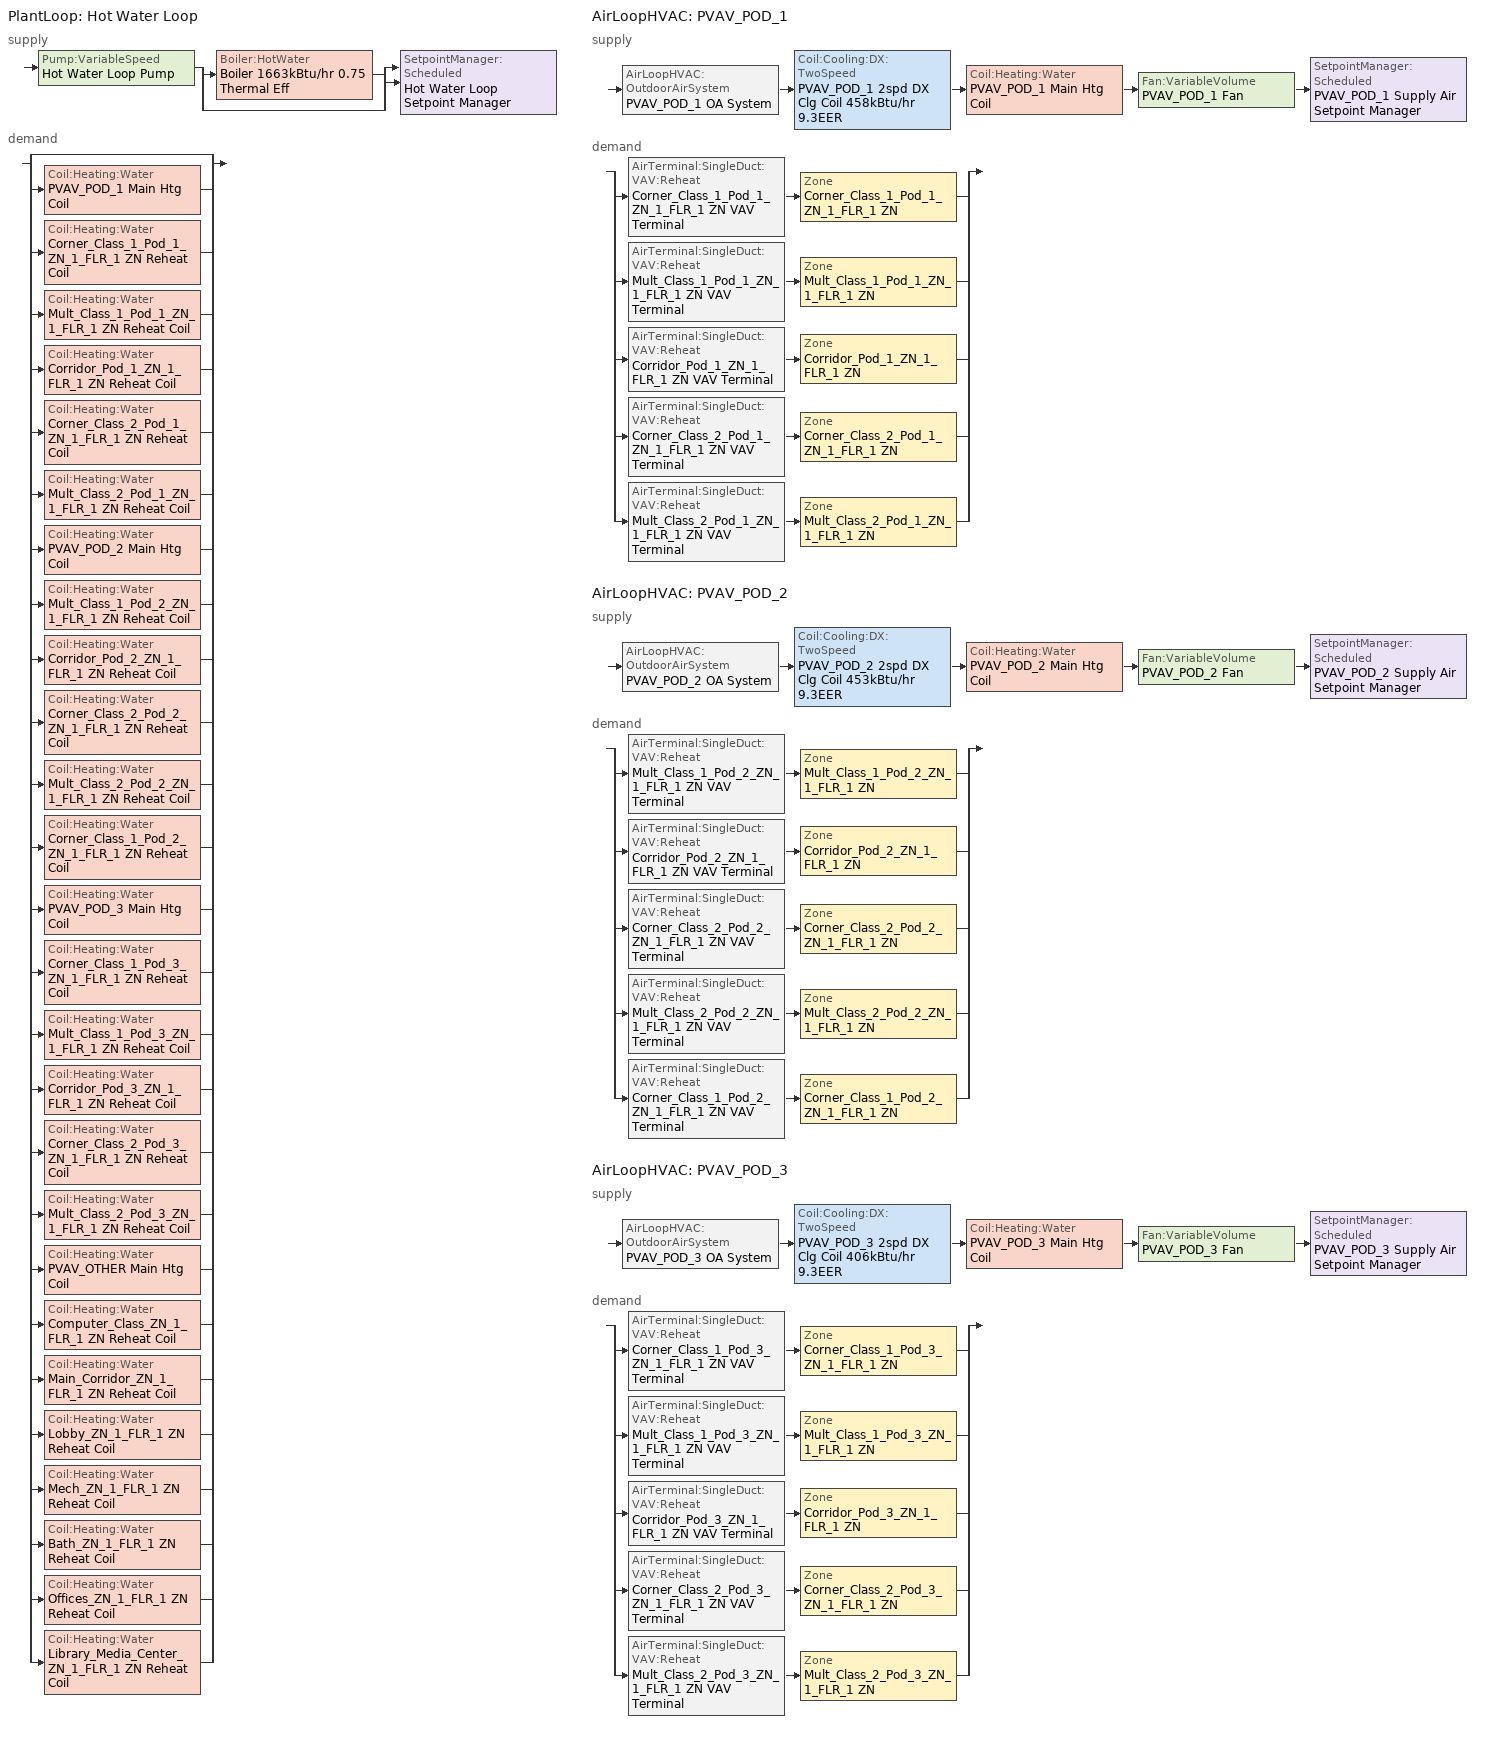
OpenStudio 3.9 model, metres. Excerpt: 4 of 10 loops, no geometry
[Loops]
PlantLoop 'Hot Water Loop'
 supply: Pump:VariableSpeed 'Hot Water Loop Pump' > split
  | Boiler:HotWater 'Boiler 1663kBtu/hr 0.75 Thermal Eff'
  | bypass
  join > SetpointManager:Scheduled 'Hot Water Loop Setpoint Manager'
 demand: split
  | bypass
  | Coil:Heating:Water 'PVAV_POD_1 Main Htg Coil'
  | Coil:Heating:Water 'Corner_Class_1_Pod_1_ZN_1_FLR_1 ZN Reheat Coil'
  | Coil:Heating:Water 'Mult_Class_1_Pod_1_ZN_1_FLR_1 ZN Reheat Coil'
  | Coil:Heating:Water 'Corridor_Pod_1_ZN_1_FLR_1 ZN Reheat Coil'
  | Coil:Heating:Water 'Corner_Class_2_Pod_1_ZN_1_FLR_1 ZN Reheat Coil'
  | Coil:Heating:Water 'Mult_Class_2_Pod_1_ZN_1_FLR_1 ZN Reheat Coil'
  | Coil:Heating:Water 'PVAV_POD_2 Main Htg Coil'
  | Coil:Heating:Water 'Mult_Class_1_Pod_2_ZN_1_FLR_1 ZN Reheat Coil'
  | Coil:Heating:Water 'Corridor_Pod_2_ZN_1_FLR_1 ZN Reheat Coil'
  | Coil:Heating:Water 'Corner_Class_2_Pod_2_ZN_1_FLR_1 ZN Reheat Coil'
  | Coil:Heating:Water 'Mult_Class_2_Pod_2_ZN_1_FLR_1 ZN Reheat Coil'
  | Coil:Heating:Water 'Corner_Class_1_Pod_2_ZN_1_FLR_1 ZN Reheat Coil'
  | Coil:Heating:Water 'PVAV_POD_3 Main Htg Coil'
  | Coil:Heating:Water 'Corner_Class_1_Pod_3_ZN_1_FLR_1 ZN Reheat Coil'
  | Coil:Heating:Water 'Mult_Class_1_Pod_3_ZN_1_FLR_1 ZN Reheat Coil'
  | Coil:Heating:Water 'Corridor_Pod_3_ZN_1_FLR_1 ZN Reheat Coil'
  | Coil:Heating:Water 'Corner_Class_2_Pod_3_ZN_1_FLR_1 ZN Reheat Coil'
  | Coil:Heating:Water 'Mult_Class_2_Pod_3_ZN_1_FLR_1 ZN Reheat Coil'
  | Coil:Heating:Water 'PVAV_OTHER Main Htg Coil'
  | Coil:Heating:Water 'Computer_Class_ZN_1_FLR_1 ZN Reheat Coil'
  | Coil:Heating:Water 'Main_Corridor_ZN_1_FLR_1 ZN Reheat Coil'
  | Coil:Heating:Water 'Lobby_ZN_1_FLR_1 ZN Reheat Coil'
  | Coil:Heating:Water 'Mech_ZN_1_FLR_1 ZN Reheat Coil'
  | Coil:Heating:Water 'Bath_ZN_1_FLR_1 ZN Reheat Coil'
  | Coil:Heating:Water 'Offices_ZN_1_FLR_1 ZN Reheat Coil'
  | Coil:Heating:Water 'Library_Media_Center_ZN_1_FLR_1 ZN Reheat Coil'
AirLoopHVAC 'PVAV_POD_1'
 supply: AirLoopHVAC:OutdoorAirSystem 'PVAV_POD_1 OA System' > Coil:Cooling:DX:TwoSpeed 'PVAV_POD_1 2spd DX Clg Coil 458kBtu/hr 9.3EER' > Coil:Heating:Water 'PVAV_POD_1 Main Htg Coil' > Fan:VariableVolume 'PVAV_POD_1 Fan' > SetpointManager:Scheduled 'PVAV_POD_1 Supply Air Setpoint Manager'
 demand: split
  | AirTerminal:SingleDuct:VAV:Reheat 'Corner_Class_1_Pod_1_ZN_1_FLR_1 ZN VAV Terminal' > Zone 'Corner_Class_1_Pod_1_ZN_1_FLR_1 ZN'
  | AirTerminal:SingleDuct:VAV:Reheat 'Mult_Class_1_Pod_1_ZN_1_FLR_1 ZN VAV Terminal' > Zone 'Mult_Class_1_Pod_1_ZN_1_FLR_1 ZN'
  | AirTerminal:SingleDuct:VAV:Reheat 'Corridor_Pod_1_ZN_1_FLR_1 ZN VAV Terminal' > Zone 'Corridor_Pod_1_ZN_1_FLR_1 ZN'
  | AirTerminal:SingleDuct:VAV:Reheat 'Corner_Class_2_Pod_1_ZN_1_FLR_1 ZN VAV Terminal' > Zone 'Corner_Class_2_Pod_1_ZN_1_FLR_1 ZN'
  | AirTerminal:SingleDuct:VAV:Reheat 'Mult_Class_2_Pod_1_ZN_1_FLR_1 ZN VAV Terminal' > Zone 'Mult_Class_2_Pod_1_ZN_1_FLR_1 ZN'
AirLoopHVAC 'PVAV_POD_2'
 supply: AirLoopHVAC:OutdoorAirSystem 'PVAV_POD_2 OA System' > Coil:Cooling:DX:TwoSpeed 'PVAV_POD_2 2spd DX Clg Coil 453kBtu/hr 9.3EER' > Coil:Heating:Water 'PVAV_POD_2 Main Htg Coil' > Fan:VariableVolume 'PVAV_POD_2 Fan' > SetpointManager:Scheduled 'PVAV_POD_2 Supply Air Setpoint Manager'
 demand: split
  | AirTerminal:SingleDuct:VAV:Reheat 'Mult_Class_1_Pod_2_ZN_1_FLR_1 ZN VAV Terminal' > Zone 'Mult_Class_1_Pod_2_ZN_1_FLR_1 ZN'
  | AirTerminal:SingleDuct:VAV:Reheat 'Corridor_Pod_2_ZN_1_FLR_1 ZN VAV Terminal' > Zone 'Corridor_Pod_2_ZN_1_FLR_1 ZN'
  | AirTerminal:SingleDuct:VAV:Reheat 'Corner_Class_2_Pod_2_ZN_1_FLR_1 ZN VAV Terminal' > Zone 'Corner_Class_2_Pod_2_ZN_1_FLR_1 ZN'
  | AirTerminal:SingleDuct:VAV:Reheat 'Mult_Class_2_Pod_2_ZN_1_FLR_1 ZN VAV Terminal' > Zone 'Mult_Class_2_Pod_2_ZN_1_FLR_1 ZN'
  | AirTerminal:SingleDuct:VAV:Reheat 'Corner_Class_1_Pod_2_ZN_1_FLR_1 ZN VAV Terminal' > Zone 'Corner_Class_1_Pod_2_ZN_1_FLR_1 ZN'
AirLoopHVAC 'PVAV_POD_3'
 supply: AirLoopHVAC:OutdoorAirSystem 'PVAV_POD_3 OA System' > Coil:Cooling:DX:TwoSpeed 'PVAV_POD_3 2spd DX Clg Coil 406kBtu/hr 9.3EER' > Coil:Heating:Water 'PVAV_POD_3 Main Htg Coil' > Fan:VariableVolume 'PVAV_POD_3 Fan' > SetpointManager:Scheduled 'PVAV_POD_3 Supply Air Setpoint Manager'
 demand: split
  | AirTerminal:SingleDuct:VAV:Reheat 'Corner_Class_1_Pod_3_ZN_1_FLR_1 ZN VAV Terminal' > Zone 'Corner_Class_1_Pod_3_ZN_1_FLR_1 ZN'
  | AirTerminal:SingleDuct:VAV:Reheat 'Mult_Class_1_Pod_3_ZN_1_FLR_1 ZN VAV Terminal' > Zone 'Mult_Class_1_Pod_3_ZN_1_FLR_1 ZN'
  | AirTerminal:SingleDuct:VAV:Reheat 'Corridor_Pod_3_ZN_1_FLR_1 ZN VAV Terminal' > Zone 'Corridor_Pod_3_ZN_1_FLR_1 ZN'
  | AirTerminal:SingleDuct:VAV:Reheat 'Corner_Class_2_Pod_3_ZN_1_FLR_1 ZN VAV Terminal' > Zone 'Corner_Class_2_Pod_3_ZN_1_FLR_1 ZN'
  | AirTerminal:SingleDuct:VAV:Reheat 'Mult_Class_2_Pod_3_ZN_1_FLR_1 ZN VAV Terminal' > Zone 'Mult_Class_2_Pod_3_ZN_1_FLR_1 ZN'
[Sizing:Zone] Zone Cooling Design Supply Air Temperature Input Method=SupplyAirTemperature; Zone Cooling Design Supply Air Temperature {C}=12.7778; Zone Cooling Design Supply Air Temperature Difference {deltaC}=11.11; Zone Heating Design Supply Air Temperature Input Method=SupplyAirTemperature; Zone Heating Design Supply Air Temperature {C}=50; Zone Heating Design Supply Air Temperature Difference {deltaC}=11.11; Zone Cooling Design Supply Air Humidity Ratio {kg-H2O/kg-air}=0.0085; Zone Heating Design Supply Air Humidity Ratio {kg-H2O/kg-air}=0.008; Cooling Design Air Flow Method=DesignDay; Heating Design Air Flow Method=DesignDay; Heating Maximum Air Flow Fraction=1; Account for Dedicated Outdoor Air System=No; Dedicated Outdoor Air System Control Strategy=NeutralSupplyAir; Dedicated Outdoor Air Low Setpoint Temperature for Design {C}=autosize; Dedicated Outdoor Air High Setpoint Temperature for Design {C}=autosize; Zone Load Sizing Method=Sensible Load Only No Latent Load; Zone Latent Cooling Design Supply Air Humidity Ratio Input Method=HumidityRatioDifference; Zone Cooling Design Supply Air Humidity Ratio Difference {kgWater/kgDryAir}=0.005; Zone Latent Heating Design Supply Air Humidity Ratio Input Method=HumidityRatioDifference; Zone Humidification Design Supply Air Humidity Ratio Difference {kgWater/kgDryAir}=0.005; Design Minimum Zone Ventilation Efficiency=0.6; Sizing Option=Coincident
Corner_Class_1_Pod_1_ZN_1_FLR_1 ZN; Corner_Class_1_Pod_2_ZN_1_FLR_1 ZN; Corner_Class_1_Pod_3_ZN_1_FLR_1 ZN; Corner_Class_2_Pod_1_ZN_1_FLR_1 ZN; Corner_Class_2_Pod_2_ZN_1_FLR_1 ZN; Corner_Class_2_Pod_3_ZN_1_FLR_1 ZN; Corridor_Pod_1_ZN_1_FLR_1 ZN; Corridor_Pod_2_ZN_1_FLR_1 ZN; Corridor_Pod_3_ZN_1_FLR_1 ZN; Mult_Class_1_Pod_1_ZN_1_FLR_1 ZN; Mult_Class_1_Pod_2_ZN_1_FLR_1 ZN; Mult_Class_1_Pod_3_ZN_1_FLR_1 ZN; Mult_Class_2_Pod_1_ZN_1_FLR_1 ZN; Mult_Class_2_Pod_2_ZN_1_FLR_1 ZN; Mult_Class_2_Pod_3_ZN_1_FLR_1 ZN
[Zone equipment]
Corner_Class_1_Pod_1_ZN_1_FLR_1 ZN: Corner_Class_1_Pod_1_ZN_1_FLR_1 ZN VAV Terminal
Corner_Class_1_Pod_2_ZN_1_FLR_1 ZN: Corner_Class_1_Pod_2_ZN_1_FLR_1 ZN VAV Terminal
Corner_Class_1_Pod_3_ZN_1_FLR_1 ZN: Corner_Class_1_Pod_3_ZN_1_FLR_1 ZN VAV Terminal
Corner_Class_2_Pod_1_ZN_1_FLR_1 ZN: Corner_Class_2_Pod_1_ZN_1_FLR_1 ZN VAV Terminal
Corner_Class_2_Pod_2_ZN_1_FLR_1 ZN: Corner_Class_2_Pod_2_ZN_1_FLR_1 ZN VAV Terminal
Corner_Class_2_Pod_3_ZN_1_FLR_1 ZN: Corner_Class_2_Pod_3_ZN_1_FLR_1 ZN VAV Terminal
Corridor_Pod_1_ZN_1_FLR_1 ZN: Corridor_Pod_1_ZN_1_FLR_1 ZN VAV Terminal
Corridor_Pod_2_ZN_1_FLR_1 ZN: Corridor_Pod_2_ZN_1_FLR_1 ZN VAV Terminal
Corridor_Pod_3_ZN_1_FLR_1 ZN: Corridor_Pod_3_ZN_1_FLR_1 ZN VAV Terminal
Mult_Class_1_Pod_1_ZN_1_FLR_1 ZN: Mult_Class_1_Pod_1_ZN_1_FLR_1 ZN VAV Terminal
Mult_Class_1_Pod_2_ZN_1_FLR_1 ZN: Mult_Class_1_Pod_2_ZN_1_FLR_1 ZN VAV Terminal
Mult_Class_1_Pod_3_ZN_1_FLR_1 ZN: Mult_Class_1_Pod_3_ZN_1_FLR_1 ZN VAV Terminal
Mult_Class_2_Pod_1_ZN_1_FLR_1 ZN: Mult_Class_2_Pod_1_ZN_1_FLR_1 ZN VAV Terminal
Mult_Class_2_Pod_2_ZN_1_FLR_1 ZN: Mult_Class_2_Pod_2_ZN_1_FLR_1 ZN VAV Terminal
Mult_Class_2_Pod_3_ZN_1_FLR_1 ZN: Mult_Class_2_Pod_3_ZN_1_FLR_1 ZN VAV Terminal
[PlantLoop]
Hot Water Loop: Fluid Type=Water; Glycol Concentration=0; Minimum Loop Temperature {C}=10; Plant Loop Volume {m3}=Autocalculate; Load Distribution Scheme=Optimal
[Sizing:Plant]
Hot Water Loop: Loop Type=Heating; Design Loop Exit Temperature {C}=82.2222; Loop Design Temperature Difference {deltaC}=11.1111; Sizing Option=NonCoincident; Zone Timesteps in Averaging Window=1; Coincident Sizing Factor Mode=None
[SetpointManager:Scheduled] Control Variable=Temperature
Name | Schedule | Setpoint Node or NodeList
Hot Water Loop Setpoint Manager | Hot Water Loop Temp - 180F | Hot Water Loop Supply Outlet Node
PVAV_POD_1 Supply Air Setpoint Manager | Supply Air Temp - 55.0F | PVAV_POD_1 Supply Outlet Node
PVAV_POD_2 Supply Air Setpoint Manager | Supply Air Temp - 55.0F | PVAV_POD_2 Supply Outlet Node
PVAV_POD_3 Supply Air Setpoint Manager | Supply Air Temp - 55.0F | PVAV_POD_3 Supply Outlet Node
[Pump:VariableSpeed]
Hot Water Loop Pump: Rated Pump Head {Pa}=179344; Motor Efficiency=0.875; Coefficient 1 of the Part Load Performance Curve=0; Coefficient 2 of the Part Load Performance Curve=3.2485; Coefficient 3 of the Part Load Performance Curve=-4.7443; Coefficient 4 of the Part Load Performance Curve=2.5294; Pump Control Type=Intermittent; Skin Loss Radiative Fraction=0.5; Design Power Sizing Method=PowerPerFlowPerPressure; Design Electric Power per Unit Flow Rate {W/(m3/s)}=348701.1; Design Shaft Power per Unit Flow Rate per Unit Head {W-s/m3-Pa}=1.28205; Design Minimum Flow Rate Fraction=0
[Boiler:HotWater]
Boiler 1663kBtu/hr 0.75 Thermal Eff: Fuel Type=NaturalGas; Nominal Thermal Efficiency=0.75; Efficiency Curve Temperature Evaluation Variable=LeavingBoiler; Normalized Boiler Efficiency Curve=Boiler with No Minimum Turndown; Minimum Part Load Ratio=0; Maximum Part Load Ratio=1.2; Optimum Part Load Ratio=1; Water Outlet Upper Temperature Limit {C}=95; Boiler Flow Mode=LeavingSetpointModulated; On Cycle Parasitic Electric Load {W}=0; Off Cycle Parasitic Fuel Load {W}=0; Sizing Factor=1
[AirLoopHVAC] Availability Schedule=SchoolPrimary HVACOperationSchd; Design Supply Air Flow Rate {m3/s}=autosize; Design Return Air Flow Fraction of Supply Air Flow=1
PVAV_POD_1; PVAV_POD_2; PVAV_POD_3
[Sizing:System] Type of Load to Size On=Sensible; Central Heating Maximum System Air Flow Ratio=0.3; Preheat Design Temperature {C}=7.22222; Preheat Design Humidity Ratio {kg-H2O/kg-Air}=0.008; Precool Design Temperature {C}=12.7778; Precool Design Humidity Ratio {kg-H2O/kg-Air}=0.008; Central Cooling Design Supply Air Temperature {C}=12.7778; Central Heating Design Supply Air Temperature {C}=12.7778; Sizing Option=Coincident; 100% Outdoor Air in Cooling=No; 100% Outdoor Air in Heating=No; Central Cooling Design Supply Air Humidity Ratio {kg-H2O/kg-Air}=0.0085; Central Heating Design Supply Air Humidity Ratio {kg-H2O/kg-Air}=0.008; Cooling Design Air Flow Method=DesignDay; Heating Design Air Flow Method=DesignDay; System Outdoor Air Method=ZoneSum; Zone Maximum Outdoor Air Fraction=1; Cooling Supply Air Flow Rate Per Floor Area {m3/s-m2}=0.00996765; Cooling Fraction of Autosized Cooling Supply Air Flow Rate=1; Cooling Supply Air Flow Rate Per Unit Cooling Capacity {m3/s-W}=3.94755e-05; Heating Supply Air Flow Rate Per Floor Area {m3/s-m2}=0.00996765; Heating Fraction of Autosized Heating Supply Air Flow Rate=1; Heating Fraction of Autosized Cooling Supply Air Flow Rate=1; Heating Supply Air Flow Rate Per Unit Heating Capacity {m3/s-W}=3.15882e-05; Cooling Design Capacity Method=CoolingDesignCapacity; Cooling Design Capacity {W}=autosize; Cooling Design Capacity Per Floor Area {W/m2}=234.7; Fraction of Autosized Cooling Design Capacity=1; Heating Design Capacity Method=HeatingDesignCapacity; Heating Design Capacity {W}=autosize; Heating Design Capacity Per Floor Area {W/m2}=157; Fraction of Autosized Heating Design Capacity=1; Central Cooling Capacity Control Method=OnOff; Occupant Diversity=autosize
Name | Design Outdoor Air Flow Rate {m3/s}
PVAV_POD_1; PVAV_POD_2 | 4.295648
PVAV_POD_3 | 3.71443
[Fan:VariableVolume] Availability Schedule=Always On Discrete; Fan Total Efficiency=0.5915; Pressure Rise {Pa}=1574.24; Maximum Flow Rate {m3/s}=Autosize; Fan Power Minimum Flow Rate Input Method=Fraction; Fan Power Minimum Flow Fraction=0.1; Fan Power Minimum Air Flow Rate {m3/s}=0; Motor Efficiency=0.91; Motor In Airstream Fraction=1; Fan Power Coefficient 1=0.0407599; Fan Power Coefficient 2=0.088045; Fan Power Coefficient 3=-0.0729261; Fan Power Coefficient 4=0.94374; Fan Power Coefficient 5=0
PVAV_POD_1 Fan; PVAV_POD_2 Fan; PVAV_POD_3 Fan
[Coil:Heating:Water] Availability Schedule=Always On Discrete; Rated Inlet Water Temperature {C}=82.2222; Rated Outlet Water Temperature {C}=71.1111
Name | Rated Inlet Air Temperature {C} | Rated Outlet Air Temperature {C}
PVAV_POD_1 Main Htg Coil; PVAV_POD_2 Main Htg Coil; PVAV_POD_3 Main Htg Coil; PVAV_OTHER Main Htg Coil | 7.22222 | 12.7778
Corner_Class_1_Pod_1_ZN_1_FLR_1 ZN Reheat Coil; Mult_Class_1_Pod_1_ZN_1_FLR_1 ZN Reheat Coil; Corridor_Pod_1_ZN_1_FLR_1 ZN Reheat Coil; Corner_Class_2_Pod_1_ZN_1_FLR_1 ZN Reheat Coil; Mult_Class_2_Pod_1_ZN_1_FLR_1 ZN Reheat Coil; Mult_Class_1_Pod_2_ZN_1_FLR_1 ZN Reheat Coil; Corridor_Pod_2_ZN_1_FLR_1 ZN Reheat Coil; Corner_Class_2_Pod_2_ZN_1_FLR_1 ZN Reheat Coil; Mult_Class_2_Pod_2_ZN_1_FLR_1 ZN Reheat Coil; Corner_Class_1_Pod_2_ZN_1_FLR_1 ZN Reheat Coil; Corner_Class_1_Pod_3_ZN_1_FLR_1 ZN Reheat Coil; Mult_Class_1_Pod_3_ZN_1_FLR_1 ZN Reheat Coil; Corridor_Pod_3_ZN_1_FLR_1 ZN Reheat Coil; Corner_Class_2_Pod_3_ZN_1_FLR_1 ZN Reheat Coil; Mult_Class_2_Pod_3_ZN_1_FLR_1 ZN Reheat Coil; Computer_Class_ZN_1_FLR_1 ZN Reheat Coil; Main_Corridor_ZN_1_FLR_1 ZN Reheat Coil; Lobby_ZN_1_FLR_1 ZN Reheat Coil; Mech_ZN_1_FLR_1 ZN Reheat Coil; Bath_ZN_1_FLR_1 ZN Reheat Coil; Offices_ZN_1_FLR_1 ZN Reheat Coil; Library_Media_Center_ZN_1_FLR_1 ZN Reheat Coil | 12.7778 | 50
[Controller:WaterCoil] Action=Normal; Controller Convergence Tolerance {deltaC}=0.1; Minimum Actuated Flow {m3/s}=0
Name | Water Coil
PVAV_POD_1 Main Htg Coil Controller | PVAV_POD_1 Main Htg Coil
Corner_Class_1_Pod_1_ZN_1_FLR_1 ZN Reheat Coil Controller | Corner_Class_1_Pod_1_ZN_1_FLR_1 ZN Reheat Coil
Mult_Class_1_Pod_1_ZN_1_FLR_1 ZN Reheat Coil Controller | Mult_Class_1_Pod_1_ZN_1_FLR_1 ZN Reheat Coil
Corridor_Pod_1_ZN_1_FLR_1 ZN Reheat Coil Controller | Corridor_Pod_1_ZN_1_FLR_1 ZN Reheat Coil
Corner_Class_2_Pod_1_ZN_1_FLR_1 ZN Reheat Coil Controller | Corner_Class_2_Pod_1_ZN_1_FLR_1 ZN Reheat Coil
Mult_Class_2_Pod_1_ZN_1_FLR_1 ZN Reheat Coil Controller | Mult_Class_2_Pod_1_ZN_1_FLR_1 ZN Reheat Coil
PVAV_POD_2 Main Htg Coil Controller | PVAV_POD_2 Main Htg Coil
Mult_Class_1_Pod_2_ZN_1_FLR_1 ZN Reheat Coil Controller | Mult_Class_1_Pod_2_ZN_1_FLR_1 ZN Reheat Coil
Corridor_Pod_2_ZN_1_FLR_1 ZN Reheat Coil Controller | Corridor_Pod_2_ZN_1_FLR_1 ZN Reheat Coil
Corner_Class_2_Pod_2_ZN_1_FLR_1 ZN Reheat Coil Controller | Corner_Class_2_Pod_2_ZN_1_FLR_1 ZN Reheat Coil
Mult_Class_2_Pod_2_ZN_1_FLR_1 ZN Reheat Coil Controller | Mult_Class_2_Pod_2_ZN_1_FLR_1 ZN Reheat Coil
Corner_Class_1_Pod_2_ZN_1_FLR_1 ZN Reheat Coil Controller | Corner_Class_1_Pod_2_ZN_1_FLR_1 ZN Reheat Coil
PVAV_POD_3 Main Htg Coil Controller | PVAV_POD_3 Main Htg Coil
Corner_Class_1_Pod_3_ZN_1_FLR_1 ZN Reheat Coil Controller | Corner_Class_1_Pod_3_ZN_1_FLR_1 ZN Reheat Coil
Mult_Class_1_Pod_3_ZN_1_FLR_1 ZN Reheat Coil Controller | Mult_Class_1_Pod_3_ZN_1_FLR_1 ZN Reheat Coil
Corridor_Pod_3_ZN_1_FLR_1 ZN Reheat Coil Controller | Corridor_Pod_3_ZN_1_FLR_1 ZN Reheat Coil
Corner_Class_2_Pod_3_ZN_1_FLR_1 ZN Reheat Coil Controller | Corner_Class_2_Pod_3_ZN_1_FLR_1 ZN Reheat Coil
Mult_Class_2_Pod_3_ZN_1_FLR_1 ZN Reheat Coil Controller | Mult_Class_2_Pod_3_ZN_1_FLR_1 ZN Reheat Coil
PVAV_OTHER Main Htg Coil Controller | PVAV_OTHER Main Htg Coil
Computer_Class_ZN_1_FLR_1 ZN Reheat Coil Controller | Computer_Class_ZN_1_FLR_1 ZN Reheat Coil
Main_Corridor_ZN_1_FLR_1 ZN Reheat Coil Controller | Main_Corridor_ZN_1_FLR_1 ZN Reheat Coil
Lobby_ZN_1_FLR_1 ZN Reheat Coil Controller | Lobby_ZN_1_FLR_1 ZN Reheat Coil
Mech_ZN_1_FLR_1 ZN Reheat Coil Controller | Mech_ZN_1_FLR_1 ZN Reheat Coil
Bath_ZN_1_FLR_1 ZN Reheat Coil Controller | Bath_ZN_1_FLR_1 ZN Reheat Coil
Offices_ZN_1_FLR_1 ZN Reheat Coil Controller | Offices_ZN_1_FLR_1 ZN Reheat Coil
Library_Media_Center_ZN_1_FLR_1 ZN Reheat Coil Controller | Library_Media_Center_ZN_1_FLR_1 ZN Reheat Coil
[Coil:Cooling:DX:TwoSpeed] Availability Schedule=Always On Discrete; Rated High Speed Total Cooling Capacity {W}=Autosize; Rated High Speed Sensible Heat Ratio=Autosize; Rated High Speed COP {W/W}=3.23359; Rated High Speed Air Flow Rate {m3/s}=Autosize; Rated High Speed Evaporator Fan Power Per Volume Flow Rate 2017 {W/(m3/s)}=773.3; Rated High Speed Evaporator Fan Power Per Volume Flow Rate 2023 {W/(m3/s)}=934.4; Unit Internal Static Air Pressure {Pa}=773.3; Total Cooling Capacity Function of Temperature Curve=CoilClgDXQRatio_fTwbToadbSI; Total Cooling Capacity Function of Flow Fraction Curve=CoilClgDXSnglQRatio_fCFMRatio; Energy Input Ratio Function of Temperature Curve=CoilClgDXEIRRatio_fTwbToadbSI; Energy Input Ratio Function of Flow Fraction Curve=CoilClgDXSnglEIRRatio_fCFMRatio; Part Load Fraction Correlation Curve=CoilClgDXEIRRatio_fQFrac; Rated Low Speed Total Cooling Capacity {W}=Autosize; Rated Low Speed Sensible Heat Ratio=0.69; Rated Low Speed COP {W/W}=3.23359; Rated Low Speed Air Flow Rate {m3/s}=Autosize; Rated Low Speed Evaporator Fan Power Per Volume Flow Rate 2017 {W/(m3/s)}=773.3; Rated Low Speed Evaporator Fan Power Per Volume Flow Rate 2023 {W/(m3/s)}=934.4; Low Speed Total Cooling Capacity Function of Temperature Curve=CoilClgDXQRatio_fTwbToadbSI; Low Speed Energy Input Ratio Function of Temperature Curve=CoilClgDXEIRRatio_fTwbToadbSI; Condenser Type=AirCooled; Minimum Outdoor Dry-Bulb Temperature for Compressor Operation {C}=-25; High Speed Evaporative Condenser Effectiveness=0.9; High Speed Evaporative Condenser Air Flow Rate {m3/s}=Autosize; High Speed Evaporative Condenser Pump Rated Power Consumption {W}=Autosize; Low Speed Evaporative Condenser Effectiveness=0.9; Low Speed Evaporative Condenser Air Flow Rate {m3/s}=Autosize; Low Speed Evaporative Condenser Pump Rated Power Consumption {W}=Autosize; Basin Heater Capacity {W/K}=0; Basin Heater Setpoint Temperature {C}=2
PVAV_POD_1 2spd DX Clg Coil 458kBtu/hr 9.3EER; PVAV_POD_2 2spd DX Clg Coil 453kBtu/hr 9.3EER; PVAV_POD_3 2spd DX Clg Coil 406kBtu/hr 9.3EER
[Controller:OutdoorAir] Minimum Outdoor Air Flow Rate {m3/s}=autosize; Maximum Outdoor Air Flow Rate {m3/s}=Autosize; Economizer Control Type=NoEconomizer; Economizer Control Action Type=ModulateFlow; Economizer Maximum Limit Dry-Bulb Temperature {C}=28; Economizer Maximum Limit Enthalpy {J/kg}=64000; Lockout Type=LockoutWithCompressor; Minimum Limit Type=FixedMinimum; Minimum Outdoor Air Schedule=Always On Discrete; High Humidity Control=No; High Humidity Outdoor Air Flow Ratio=1; Control High Indoor Humidity Based on Outdoor Humidity Ratio=Yes; Heat Recovery Bypass Control Type=BypassWhenOAFlowGreaterThanMinimum; Economizer Operation Staging=InterlockedWithMechanicalCooling
Name | Controller Mechanical Ventilation
PVAV_POD_1 OA Controller | PVAV_POD_1 Mechanical Ventilation Controller
PVAV_POD_2 OA Controller | PVAV_POD_2 Mechanical Ventilation Controller
PVAV_POD_3 OA Controller | PVAV_POD_3 Mechanical Ventilation Controller
[Controller:MechanicalVentilation] Availability Schedule=Always On Discrete; System Outdoor Air Method=ZoneSum
PVAV_POD_1 Mechanical Ventilation Controller; PVAV_POD_2 Mechanical Ventilation Controller; PVAV_POD_3 Mechanical Ventilation Controller
[AirLoopHVAC:OutdoorAirSystem]
Name | Controller
PVAV_POD_1 OA System | PVAV_POD_1 OA Controller
PVAV_POD_2 OA System | PVAV_POD_2 OA Controller
PVAV_POD_3 OA System | PVAV_POD_3 OA Controller
[AvailabilityManager:NightCycle] Applicability Schedule=Always On Discrete; Control Type=CycleOnAny; Thermostat Tolerance {deltaC}=1; Cycling Run Time {s}=1800
Availability Manager Night Cycle 1; Availability Manager Night Cycle 2; Availability Manager Night Cycle 3; Availability Manager Night Cycle 4; Availability Manager Night Cycle 5; Availability Manager Night Cycle 6; Availability Manager Night Cycle 7
[AirTerminal:SingleDuct:VAV:Reheat] Availability Schedule=Always On Discrete; Maximum Air Flow Rate {m3/s}=AutoSize; Zone Minimum Air Flow Input Method=Constant; Fixed Minimum Air Flow Rate {m3/s}=0; Maximum Hot Water or Steam Flow Rate {m3/s}=AutoSize; Minimum Hot Water or Steam Flow Rate {m3/s}=0; Convergence Tolerance=0.001; Damper Heating Action=Normal; Maximum Flow per Zone Floor Area During Reheat {m3/s-m2}=AutoSize; Maximum Flow Fraction During Reheat=AutoSize; Maximum Reheat Air Temperature {C}=50; Control For Outdoor Air=No
Name | Constant Minimum Air Flow Fraction | Reheat Coil
Corner_Class_1_Pod_1_ZN_1_FLR_1 ZN VAV Terminal | 0.785592 | Corner_Class_1_Pod_1_ZN_1_FLR_1 ZN Reheat Coil
Mult_Class_1_Pod_1_ZN_1_FLR_1 ZN VAV Terminal | 0.785592 | Mult_Class_1_Pod_1_ZN_1_FLR_1 ZN Reheat Coil
Corridor_Pod_1_ZN_1_FLR_1 ZN VAV Terminal | 0.785592 | Corridor_Pod_1_ZN_1_FLR_1 ZN Reheat Coil
Corner_Class_2_Pod_1_ZN_1_FLR_1 ZN VAV Terminal | 0.785592 | Corner_Class_2_Pod_1_ZN_1_FLR_1 ZN Reheat Coil
Mult_Class_2_Pod_1_ZN_1_FLR_1 ZN VAV Terminal | 0.785592 | Mult_Class_2_Pod_1_ZN_1_FLR_1 ZN Reheat Coil
Mult_Class_1_Pod_2_ZN_1_FLR_1 ZN VAV Terminal | 0.794798 | Mult_Class_1_Pod_2_ZN_1_FLR_1 ZN Reheat Coil
Corridor_Pod_2_ZN_1_FLR_1 ZN VAV Terminal | 0.794798 | Corridor_Pod_2_ZN_1_FLR_1 ZN Reheat Coil
Corner_Class_2_Pod_2_ZN_1_FLR_1 ZN VAV Terminal | 0.794798 | Corner_Class_2_Pod_2_ZN_1_FLR_1 ZN Reheat Coil
Mult_Class_2_Pod_2_ZN_1_FLR_1 ZN VAV Terminal | 0.794798 | Mult_Class_2_Pod_2_ZN_1_FLR_1 ZN Reheat Coil
Corner_Class_1_Pod_2_ZN_1_FLR_1 ZN VAV Terminal | 0.794798 | Corner_Class_1_Pod_2_ZN_1_FLR_1 ZN Reheat Coil
Corner_Class_1_Pod_3_ZN_1_FLR_1 ZN VAV Terminal | 0.765801 | Corner_Class_1_Pod_3_ZN_1_FLR_1 ZN Reheat Coil
Mult_Class_1_Pod_3_ZN_1_FLR_1 ZN VAV Terminal | 0.765801 | Mult_Class_1_Pod_3_ZN_1_FLR_1 ZN Reheat Coil
Corridor_Pod_3_ZN_1_FLR_1 ZN VAV Terminal | 0.765801 | Corridor_Pod_3_ZN_1_FLR_1 ZN Reheat Coil
Corner_Class_2_Pod_3_ZN_1_FLR_1 ZN VAV Terminal | 0.765801 | Corner_Class_2_Pod_3_ZN_1_FLR_1 ZN Reheat Coil
Mult_Class_2_Pod_3_ZN_1_FLR_1 ZN VAV Terminal | 0.765801 | Mult_Class_2_Pod_3_ZN_1_FLR_1 ZN Reheat Coil
[Refrigeration:Compressor] Refrigeration Compressor Power Curve=Old_Low_Temp_Comp_Pwr_Curve; Refrigeration Compressor Capacity Curve=Old_Low_Temp_Comp_Cap_Curve; Rated Return Gas Temperature {C}=18.3; Rated Subcooling {deltaC}=0
Refrigeration Compressor 1; Refrigeration Compressor 2; Refrigeration Compressor 3; Refrigeration Compressor 4; Refrigeration Compressor 5; Refrigeration Compressor 6; Refrigeration Compressor 7; Refrigeration Compressor 8; Refrigeration Compressor 9; Refrigeration Compressor 10; Refrigeration Compressor 11; Refrigeration Compressor 12; Refrigeration Compressor 13; Refrigeration Compressor 14; Refrigeration Compressor 15; Refrigeration Compressor 16; Refrigeration Compressor 17; Refrigeration Compressor 18; Refrigeration Compressor 19; Refrigeration Compressor 20
[EnergyManagementSystem:Sensor]
Name | Output Variable or Output Meter | Output Variable or Output Meter Index Key
Facility_Int_LTG | InteriorLights:Electricity
OAT; OAT_1; OAT_2; OAT_3 | Site Outdoor Air Drybulb Temperature | Environment
[EnergyManagementSystem:Program]
Transformer_Load_Prog: SET Wired_LTG = Facility_Int_LTG*0.0119
ems_PVAV_OTHER_OptimumStartProg0: IF DaylightSavings==0 && DayOfWeek>1 && Hour==5 && OAT<23.9 && OAT>1.7; SET ems_PVAV_OTHER_ClgSch0 = 29.4; SET ems_PVAV_OTHER_HtgSch0 = 15.6; ELSEIF DaylightSavings==0 && DayOfWeek==1 && Hour==7 && OAT<23.9 && OAT>1.7; SET ems_PVAV_OTHER_ClgSch0 = 29.4; SET ems_PVAV_OTHER_HtgSch0 = 15.6; ELSEIF DaylightSavings==1 && DayOfWeek>1 && Hour==4 && OAT<23.9 && OAT>1.7; SET ems_PVAV_OTHER_ClgSch0 = 29.4; SET ems_PVAV_OTHER_HtgSch0 = 15.6; ELSEIF DaylightSavings==1 && DayOfWeek==1 && Hour==6 && OAT<23.9 && OAT>1.7; SET ems_PVAV_OTHER_ClgSch0 = 29.4; SET ems_PVAV_OTHER_HtgSch0 = 15.6; ELSE; SET ems_PVAV_OTHER_ClgSch0 = NULL; SET ems_PVAV_OTHER_HtgSch0 = NULL; ENDIF
ems_PVAV_POD_1_OptimumStartProg0: IF DaylightSavings==0 && DayOfWeek>1 && Hour==5 && OAT_1<23.9 && OAT_1>1.7; SET ems_PVAV_POD_1_ClgSch0 = 29.4; SET ems_PVAV_POD_1_HtgSch0 = 15.6; ELSEIF DaylightSavings==0 && DayOfWeek==1 && Hour==7 && OAT_1<23.9 && OAT_1>1.7; SET ems_PVAV_POD_1_ClgSch0 = 29.4; SET ems_PVAV_POD_1_HtgSch0 = 15.6; ELSEIF DaylightSavings==1 && DayOfWeek>1 && Hour==4 && OAT_1<23.9 && OAT_1>1.7; SET ems_PVAV_POD_1_ClgSch0 = 29.4; SET ems_PVAV_POD_1_HtgSch0 = 15.6; ELSEIF DaylightSavings==1 && DayOfWeek==1 && Hour==6 && OAT_1<23.9 && OAT_1>1.7; SET ems_PVAV_POD_1_ClgSch0 = 29.4; SET ems_PVAV_POD_1_HtgSch0 = 15.6; ELSE; SET ems_PVAV_POD_1_ClgSch0 = NULL; SET ems_PVAV_POD_1_HtgSch0 = NULL; ENDIF
ems_PVAV_POD_2_OptimumStartProg0: IF DaylightSavings==0 && DayOfWeek>1 && Hour==5 && OAT_2<23.9 && OAT_2>1.7; SET ems_PVAV_POD_2_ClgSch0 = 29.4; SET ems_PVAV_POD_2_HtgSch0 = 15.6; ELSEIF DaylightSavings==0 && DayOfWeek==1 && Hour==7 && OAT_2<23.9 && OAT_2>1.7; SET ems_PVAV_POD_2_ClgSch0 = 29.4; SET ems_PVAV_POD_2_HtgSch0 = 15.6; ELSEIF DaylightSavings==1 && DayOfWeek>1 && Hour==4 && OAT_2<23.9 && OAT_2>1.7; SET ems_PVAV_POD_2_ClgSch0 = 29.4; SET ems_PVAV_POD_2_HtgSch0 = 15.6; ELSEIF DaylightSavings==1 && DayOfWeek==1 && Hour==6 && OAT_2<23.9 && OAT_2>1.7; SET ems_PVAV_POD_2_ClgSch0 = 29.4; SET ems_PVAV_POD_2_HtgSch0 = 15.6; ELSE; SET ems_PVAV_POD_2_ClgSch0 = NULL; SET ems_PVAV_POD_2_HtgSch0 = NULL; ENDIF
ems_PVAV_POD_3_OptimumStartProg0: IF DaylightSavings==0 && DayOfWeek>1 && Hour==5 && OAT_3<23.9 && OAT_3>1.7; SET ems_PVAV_POD_3_ClgSch0 = 29.4; SET ems_PVAV_POD_3_HtgSch0 = 15.6; ELSEIF DaylightSavings==0 && DayOfWeek==1 && Hour==7 && OAT_3<23.9 && OAT_3>1.7; SET ems_PVAV_POD_3_ClgSch0 = 29.4; SET ems_PVAV_POD_3_HtgSch0 = 15.6; ELSEIF DaylightSavings==1 && DayOfWeek>1 && Hour==4 && OAT_3<23.9 && OAT_3>1.7; SET ems_PVAV_POD_3_ClgSch0 = 29.4; SET ems_PVAV_POD_3_HtgSch0 = 15.6; ELSEIF DaylightSavings==1 && DayOfWeek==1 && Hour==6 && OAT_3<23.9 && OAT_3>1.7; SET ems_PVAV_POD_3_ClgSch0 = 29.4; SET ems_PVAV_POD_3_HtgSch0 = 15.6; ELSE; SET ems_PVAV_POD_3_ClgSch0 = NULL; SET ems_PVAV_POD_3_HtgSch0 = NULL; ENDIF
[EnergyManagementSystem:ProgramCallingManager]
Transformer_Load_Prog_Manager: AfterPredictorAfterHVACManagers; Transformer_Load_Prog
ems_PVAV_OTHER_OptimumStartCallingManager0: BeginTimestepBeforePredictor; ems_PVAV_OTHER_OptimumStartProg0
ems_PVAV_POD_1_OptimumStartCallingManager0: BeginTimestepBeforePredictor; ems_PVAV_POD_1_OptimumStartProg0
ems_PVAV_POD_2_OptimumStartCallingManager0: BeginTimestepBeforePredictor; ems_PVAV_POD_2_OptimumStartProg0
ems_PVAV_POD_3_OptimumStartCallingManager0: BeginTimestepBeforePredictor; ems_PVAV_POD_3_OptimumStartProg0
[EnergyManagementSystem:OutputVariable]
Wired_LTG: EMS Variable=Wired_LTG; Type of Data in Variable=Summed; Update Frequency=ZoneTimeStep; Units=J
[ElectricLoadCenter:Transformer]
Transformer_1: Availability Schedule=Always On Discrete; Transformer Usage=PowerInFromGrid; Rated Capacity {VA}=112500; Phase=3; Conductor Material=Aluminum; Full Load Temperature Rise {C}=150; Fraction of Eddy Current Losses=0.1; Performance Input Method=NominalEfficiency; Nameplate Efficiency=0.969; Per Unit Load for Nameplate Efficiency=0.35; Reference Temperature for Nameplate Efficiency {C}=75; Consider Transformer Loss for Utility Cost=Yes; Meter Name 1=Wired_LTG_Electricity; Meter Name 2=InteriorEquipment:Electricity
[HeatExchanger:AirToAir:SensibleAndLatent] Availability Schedule=Always On Discrete; Nominal Supply Air Flow Rate {m3/s}=autosize; Sensible Effectiveness at 100% Heating Air Flow=0.7; Latent Effectiveness at 100% Heating Air Flow=0.6; Sensible Effectiveness at 100% Cooling Air Flow=0.75; Latent Effectiveness at 100% Cooling Air Flow=0.6; Supply Air Outlet Temperature Control=Yes; Heat Exchanger Type=Rotary; Frost Control Type=ExhaustOnly; Threshold Temperature {C}=-23.3; Initial Defrost Time Fraction=0.167; Rate of Defrost Time Fraction Increase {1/K}=1.44; Economizer Lockout=Yes
Name | Nominal Electric Power {W} | Sensible Effectiveness of Heating Air Flow Curve | Latent Effectiveness of Heating Air Flow Curve | Sensible Effectiveness of Cooling Air Flow Curve | Latent Effectiveness of Cooling Air Flow Curve
Cafeteria_ZN_1_FLR_1 ZN PSZ-AC_2-7 ERV | 2346.287 | Cafeteria_ZN_1_FLR_1 ZN PSZ-AC_2-7 ERV_SensHeatEff | Cafeteria_ZN_1_FLR_1 ZN PSZ-AC_2-7 ERV_LatHeatEff | Cafeteria_ZN_1_FLR_1 ZN PSZ-AC_2-7 ERV_SensCoolEff | Cafeteria_ZN_1_FLR_1 ZN PSZ-AC_2-7 ERV_LatCoolEff
PVAV_POD_1 ERV | 2983.85 | PVAV_POD_1 ERV_SensHeatEff | PVAV_POD_1 ERV_LatHeatEff | PVAV_POD_1 ERV_SensCoolEff | PVAV_POD_1 ERV_LatCoolEff
PVAV_POD_2 ERV | 2983.85 | PVAV_POD_2 ERV_SensHeatEff | PVAV_POD_2 ERV_LatHeatEff | PVAV_POD_2 ERV_SensCoolEff | PVAV_POD_2 ERV_LatCoolEff
PVAV_POD_3 ERV | 2587.68 | PVAV_POD_3 ERV_SensHeatEff | PVAV_POD_3 ERV_LatHeatEff | PVAV_POD_3 ERV_SensCoolEff | PVAV_POD_3 ERV_LatCoolEff
[SetpointManager:OutdoorAirPretreat] Minimum Setpoint Temperature {C}=-99; Maximum Setpoint Temperature {C}=99; Minimum Setpoint Humidity Ratio {kgWater/kgDryAir}=1e-05; Maximum Setpoint Humidity Ratio {kgWater/kgDryAir}=1
Name | Setpoint Node or NodeList
Setpoint Manager Outdoor Air Pretreat 1 | Cafeteria_ZN_1_FLR_1 ZN PSZ-AC_2-7 ERV Primary Outlet Air Node
Setpoint Manager Outdoor Air Pretreat 2 | PVAV_POD_1 ERV Primary Outlet Air Node
Setpoint Manager Outdoor Air Pretreat 3 | PVAV_POD_2 ERV Primary Outlet Air Node
Setpoint Manager Outdoor Air Pretreat 4 | PVAV_POD_3 ERV Primary Outlet Air Node
[EnergyManagementSystem:Actuator] Actuated Component Type=Schedule:Year; Actuated Component Control Type=Schedule Value
Name | Actuated Component
ems_PVAV_OTHER_HtgSch0; ems_PVAV_POD_1_HtgSch0; ems_PVAV_POD_2_HtgSch0; ems_PVAV_POD_3_HtgSch0 | SchoolPrimary HTGSETP_SCH_NO_OPTIMUM
ems_PVAV_OTHER_ClgSch0; ems_PVAV_POD_1_ClgSch0; ems_PVAV_POD_2_ClgSch0; ems_PVAV_POD_3_ClgSch0 | SchoolPrimary CLGSETP_SCH_NO_OPTIMUM
[Schedule:Constant]
Always On Discrete: Value=1
[Schedule:Ruleset]
Name | Default Day Schedule | Summer Design Day Schedule | Winter Design Day Schedule
SchoolPrimary HTGSETP_SCH_NO_OPTIMUM | SchoolPrimary HTGSETP_SCH_NO_OPTIMUM Default | SchoolPrimary HTGSETP_SCH_NO_OPTIMUM Summer Design Day | SchoolPrimary HTGSETP_SCH_NO_OPTIMUM Winter Design Day
SchoolPrimary CLGSETP_SCH_NO_OPTIMUM | SchoolPrimary CLGSETP_SCH_NO_OPTIMUM Default | SchoolPrimary CLGSETP_SCH_NO_OPTIMUM Summer Design Day | SchoolPrimary CLGSETP_SCH_NO_OPTIMUM Winter Design Day
Hot Water Loop Temp - 180F | Hot Water Loop Temp - 180F Default
SchoolPrimary HVACOperationSchd | SchoolPrimary HVACOperationSchd Default | SchoolPrimary HVACOperationSchd Summer Design Day | SchoolPrimary HVACOperationSchd Winter Design Day
Supply Air Temp - 55.0F | Supply Air Temp - 55.0F Default
[Schedule:Day]
SchoolPrimary HTGSETP_SCH_NO_OPTIMUM Default; SchoolPrimary HTGSETP_SCH_NO_OPTIMUM Summer Design Day: No, 24, 0, 15.6
SchoolPrimary HTGSETP_SCH_NO_OPTIMUM Wkdy Day: No, 6, 0, 15.6, 21, 0, 21, 24, 0, 15.6
SchoolPrimary HTGSETP_SCH_NO_OPTIMUM Winter Design Day: No, 24, 0, 21
SchoolPrimary CLGSETP_SCH_NO_OPTIMUM Default; SchoolPrimary CLGSETP_SCH_NO_OPTIMUM Winter Design Day: No, 24, 0, 26.7
SchoolPrimary CLGSETP_SCH_NO_OPTIMUM Summer Design Day: No, 24, 0, 24
SchoolPrimary CLGSETP_SCH_NO_OPTIMUM Wkdy Day: No, 6, 0, 26.7, 21, 0, 24, 24, 0, 26.7
Hot Water Loop Temp - 180F Default: 24, 0, 82.2222
SchoolPrimary HVACOperationSchd Default: No, 24, 0, 0
SchoolPrimary HVACOperationSchd Winter Design Day; SchoolPrimary HVACOperationSchd Summer Design Day; SchoolPrimary HVACOperationSchd WntrDsn|SmrDsn|Wkdy Day: No, 7, 0, 0, 21, 0, 1, 24, 0, 0
Supply Air Temp - 55.0F Default: 24, 0, 12.7778
[Schedule:Rule] Rule Order=0; Apply Monday=Yes; Apply Tuesday=Yes; Apply Wednesday=Yes; Apply Thursday=Yes; Apply Friday=Yes; Date Specification Type=DateRange; Start Month=1; Start Day=1; End Month=12; End Day=31
Name | Schedule Ruleset | Day Schedule
Schedule Rule 17 | SchoolPrimary HTGSETP_SCH_NO_OPTIMUM | SchoolPrimary HTGSETP_SCH_NO_OPTIMUM Wkdy Day
Schedule Rule 18 | SchoolPrimary CLGSETP_SCH_NO_OPTIMUM | SchoolPrimary CLGSETP_SCH_NO_OPTIMUM Wkdy Day
Schedule Rule 74 | SchoolPrimary HVACOperationSchd | SchoolPrimary HVACOperationSchd WntrDsn|SmrDsn|Wkdy Day
[Curve:Cubic]
Name | Coefficient1 Constant | Coefficient2 x | Coefficient3 x**2 | Coefficient4 x**3 | Minimum Value of x | Maximum Value of x
CoilClgDXEIRRatio_fQFrac | 0 | 5.1091 | -8.5515 | 4.4744 | 0.7 | 1
Boiler with No Minimum Turndown | 0.7463 | 1.3196 | -2.2154 | 1.1674 | 0 | 1.3
[Curve:Bicubic] Minimum Value of x=-40; Maximum Value of x=-17.8; Minimum Value of y=4.4; Maximum Value of y=54.4
Name | Coefficient1 Constant | Coefficient2 x | Coefficient3 x**2 | Coefficient4 y | Coefficient5 y**2 | Coefficient6 x*y | Coefficient7 x**3 | Coefficient8 y**3 | Coefficient9 x**2*y | Coefficient10 x*y**2
Old_Low_Temp_Comp_Pwr_Curve | 29669.3 | 1027.63 | 18.1066 | -442.2 | 11.1335 | -20.3805 | 0.139981 | -0.0588669 | -0.218452 | 0.203858
Old_Low_Temp_Comp_Cap_Curve | 170752 | 6102.9 | 78.262 | -2959.43 | 19.7877 | -90.9581 | 0.435965 | -0.0411577 | -0.608846 | 0.459133
[Curve:Biquadratic] Minimum Value of x=13.89; Maximum Value of x=25; Minimum Value of y=23.89; Maximum Value of y=46.11; Minimum Curve Output=0.77
Name | Coefficient1 Constant | Coefficient2 x | Coefficient3 x**2 | Coefficient4 y | Coefficient5 y**2 | Coefficient6 x*y | Maximum Curve Output
CoilClgDXQRatio_fTwbToadbSI | 0.86779 | 0.014245 | 0.000554 | -0.007569 | 3.2e-05 | -0.000191 | 1.29
CoilClgDXEIRRatio_fTwbToadbSI | 0.116709 | 0.028458 | -0.000411 | 0.021422 | 0.000162 | -0.00068 | 1.33
[Curve:Quadratic]
Name | Coefficient1 Constant | Coefficient2 x | Coefficient3 x**2 | Minimum Value of x | Maximum Value of x
CoilClgDXSnglQRatio_fCFMRatio | 0.8 | 0.2 | 0 | 0.5 | 1.5
CoilClgDXSnglEIRRatio_fCFMRatio | 1.156 | -0.1816 | 0.0256 | 0 | 1
[Table:Lookup]
PVAV_POD_2 ERV_SensHeatEff; PVAV_POD_1 ERV_SensHeatEff; PVAV_POD_3 ERV_SensHeatEff; Cafeteria_ZN_1_FLR_1 ZN PSZ-AC_2-7 ERV_SensHeatEff: DivisorOnly, 0.7, 0, 10, Dimensionless, 0.7, 0.7
PVAV_POD_2 ERV_LatHeatEff; PVAV_POD_2 ERV_LatCoolEff; PVAV_POD_1 ERV_LatHeatEff; PVAV_POD_1 ERV_LatCoolEff; PVAV_POD_3 ERV_LatHeatEff; PVAV_POD_3 ERV_LatCoolEff; Cafeteria_ZN_1_FLR_1 ZN PSZ-AC_2-7 ERV_LatHeatEff; Cafeteria_ZN_1_FLR_1 ZN PSZ-AC_2-7 ERV_LatCoolEff: DivisorOnly, 0.6, 0, 10, Dimensionless, 0.6, 0.6
PVAV_POD_2 ERV_SensCoolEff; PVAV_POD_1 ERV_SensCoolEff; PVAV_POD_3 ERV_SensCoolEff; Cafeteria_ZN_1_FLR_1 ZN PSZ-AC_2-7 ERV_SensCoolEff: DivisorOnly, 0.75, 0, 10, Dimensionless, 0.75, 0.75
